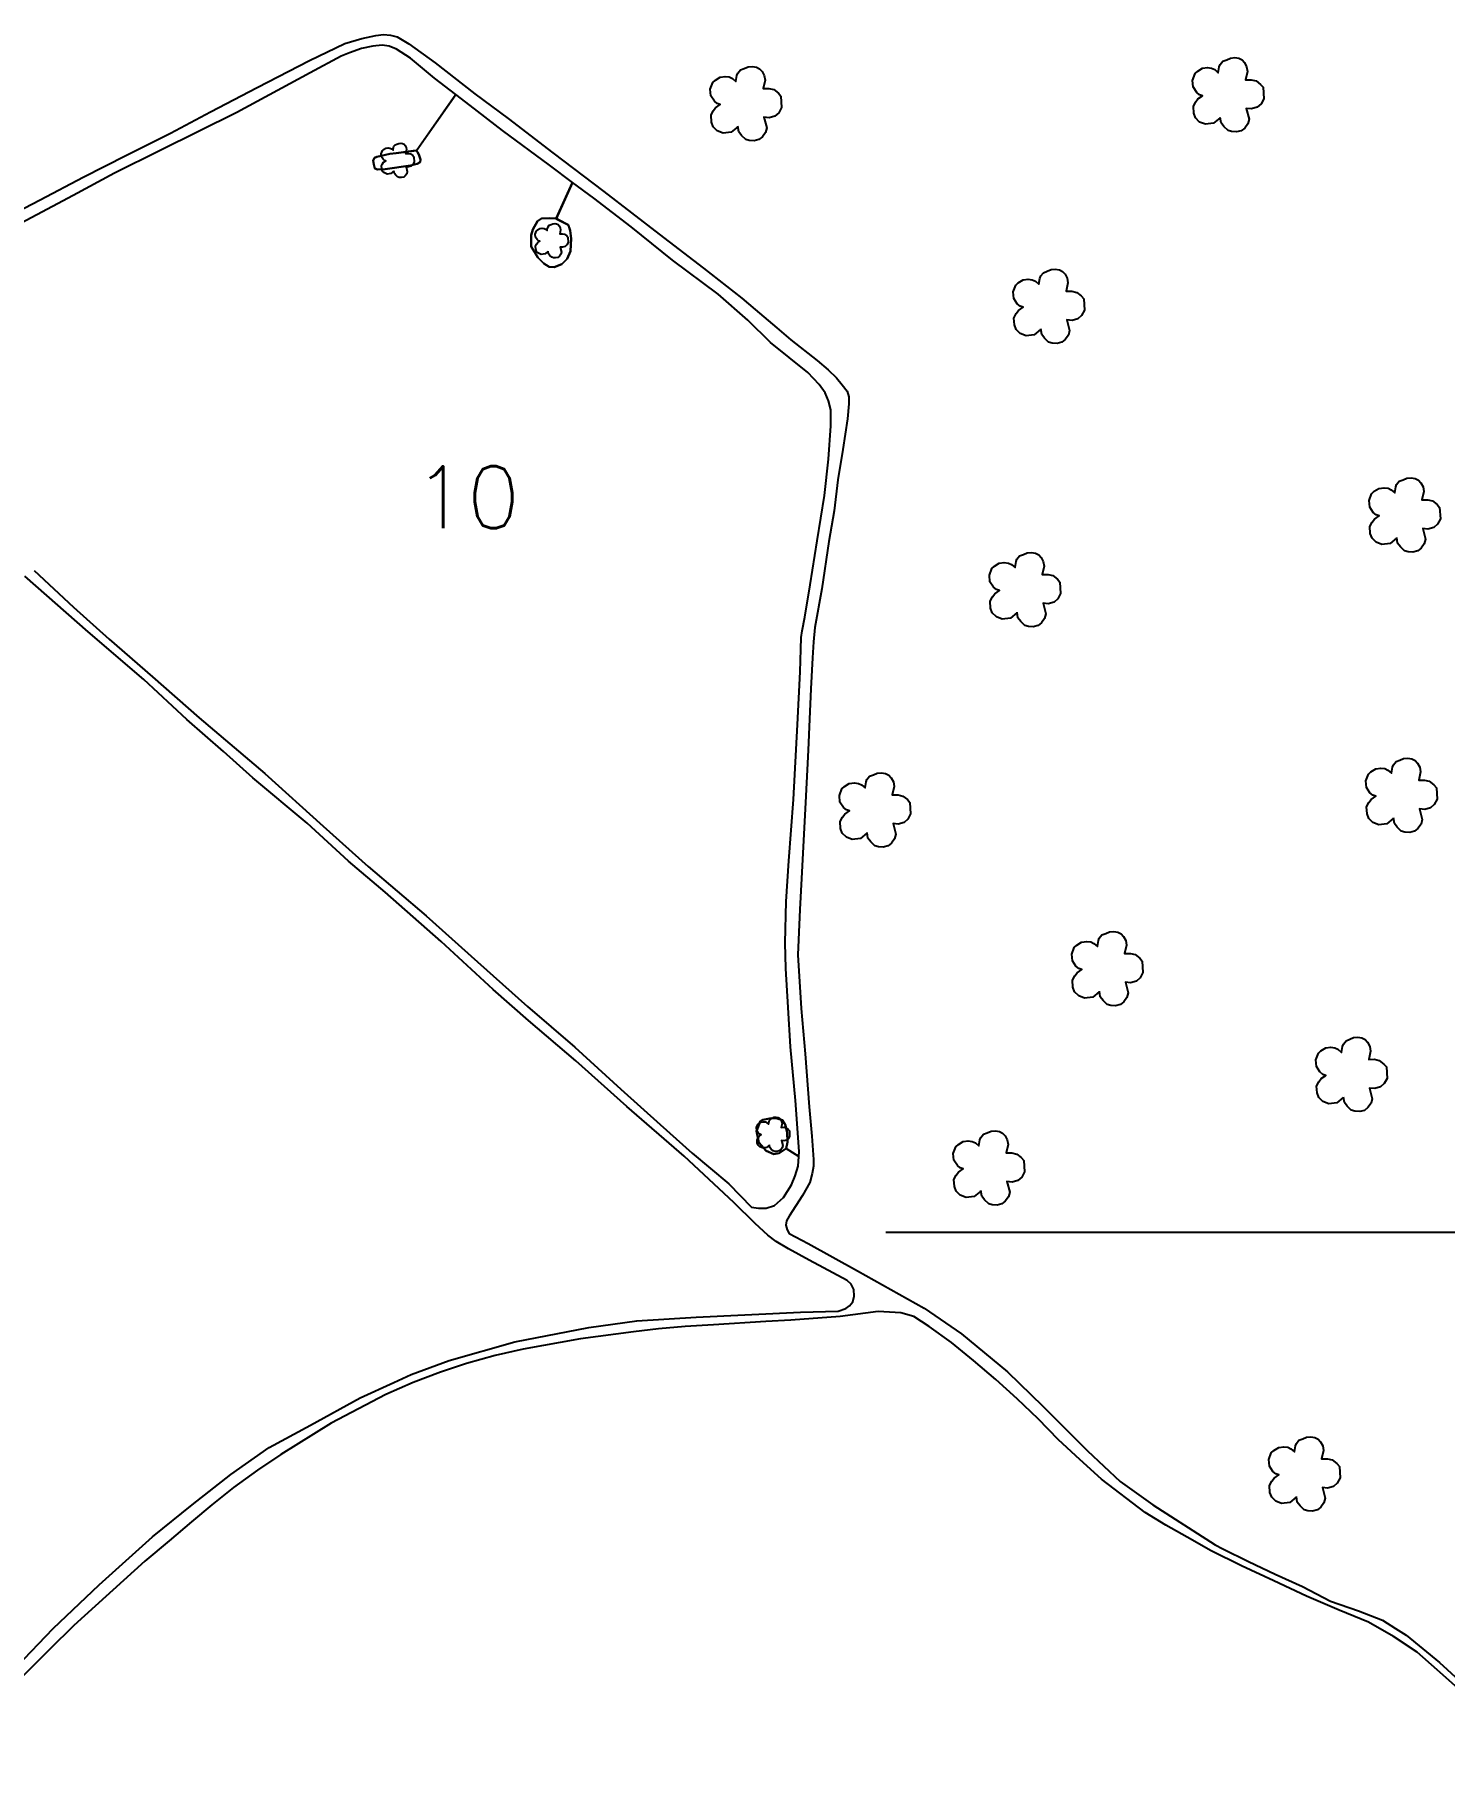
# Model space of a CAD drawing. Extents: x 745861 to 750061, y 7819050 to 7824990.
# Drawn here: x 747845 to 748436, y 7821777 to 7822502 of the extents above; entities that cross this region are included whole.
import ezdxf

# ---------------------------------------------------------------- set-up
doc = ezdxf.new("R2010")
doc.units = 0
doc.header["$MEASUREMENT"] = 0
doc.linetypes.add('CONTINUO', pattern=[0])
doc.layers.add('0114000966', color=1, linetype='Continuous', lineweight=25)
for name, color, linetype in [('0114000966001', 5, 'Continuous'), ('0114000966009', 5, 'Continuous'), ('0114000966010', 5, 'Continuous'), ('_SIMBOLO ARVORE', 118, 'Continuous'), ('ARVORES', 3, 'Continuous'), ('TEXTO_NUN_TAL', 7, 'Continuous')]:
    doc.layers.add(name, color=color, linetype=linetype)
doc.styles.add('Simplex', font='simplex.shx')

msp = doc.modelspace()

# ---------------------------------------------------------------- linework, layer by layer
at = {"color": 8}
msp.add_line((748201.54, 7822000), (749861.24, 7822000), dxfattribs=at)
at = {"layer": '0114000966'}
msp.add_lwpolyline([(747833.62, 7822425.92), (747847.02, 7822432.97), (747865.07, 7822442.41), (747883.29, 7822451.59), (747901.68, 7822460.89), (747918.43, 7822469.81), (747938.04, 7822479.99), (747959.96, 7822491.34), (747974.84, 7822498.48), (747981.88, 7822500.52), (747987.79, 7822501.87), (747991.05, 7822502.21), (747993.88, 7822502), (747996.7, 7822501.26), (748001.65, 7822498.39), (748012.67, 7822490.43), (748029.33, 7822477.39), (748043.19, 7822467.06), (748061.99, 7822452.65), (748083.43, 7822436.34), (748106.61, 7822418.55), (748125.18, 7822404.29), (748141.27, 7822391.63), (748146.83, 7822386.85), (748155.93, 7822379.28), (748161.79, 7822374.19), (748172.84, 7822365.49), (748177.41, 7822361.54), (748180.84, 7822358.23), (748183.23, 7822355.32), (748185.32, 7822352.59), (748186.1, 7822350.33), (748186.06, 7822347.3), (748185.45, 7822341.09), (748183.59, 7822328.24), (748181.41, 7822315.4), (748179.89, 7822302.52), (748177.63, 7822289.56), (748174.72, 7822269.78), (748171.85, 7822253.51), (748171.24, 7822247.5), (748170.89, 7822240.82), (748170.15, 7822227.82), (748169.63, 7822215.03), (748168.98, 7822202.06), (748167.93, 7822180.15), (748166.2, 7822148.23), (748165.59, 7822135.27), (748164.94, 7822122.56), (748164.68, 7822116.21), (748166.11, 7822093.78), (748167.76, 7822074.77), (748169.46, 7822052.51), (748170.55, 7822040.2), (748171.33, 7822030.37), (748171.29, 7822027.67), (748170.68, 7822024.5), (748169.68, 7822020.77), (748166.68, 7822015.28), (748161.11, 7822006.67), (748159.94, 7822004.63), (748159.64, 7822002.8), (748160.24, 7822000.89), (748161.07, 7821999.37), (748169.07, 7821995.18), (748189.67, 7821983.72), (748217.72, 7821968.1), (748233.26, 7821957.3), (748252.53, 7821941.38), (748267.35, 7821927.01), (748286.19, 7821908.19), (748299.82, 7821895.33), (748313.52, 7821885.53), (748339.68, 7821868.76), (748342.83, 7821867.08), (748353.66, 7821861.75), (748364.75, 7821856.55), (748376.33, 7821851.38), (748387.93, 7821845.17), (748399.71, 7821841.08), (748409.79, 7821837.26), (748415.22, 7821833.76), (748419.66, 7821830.95), (748433.68, 7821819.45), (748441.86, 7821812.05)], dxfattribs=at)
at = {"layer": '0114000966001', "linetype": 'CONTINUO', "flags": 128}
msp.add_lwpolyline([(747564.77, 7821475.3), (747572.06, 7821470.54), (747589.55, 7821459.05), (747599.38, 7821452.76), (747608.94, 7821446.31), (747616.48, 7821441.7), (747620.98, 7821439.84), (747629.28, 7821440.94), (747635.18, 7821442.16), (747643.49, 7821443.75), (747653.11, 7821445.93), (747665.2, 7821448.87), (747678.97, 7821452.58), (747692.69, 7821455.28), (747705.87, 7821458.32), (747718.88, 7821461.46), (747732.69, 7821464.89), (747746.88, 7821468.25), (747761.6, 7821471.73), (747775.48, 7821475.28), (747790.07, 7821478.66), (747805.58, 7821482.37), (747838.28, 7821489.93), (747870.93, 7821498.06), (747886.07, 7821501.42), (747901.8, 7821505.13), (747917.68, 7821509.35), (747934.89, 7821513.09), (747952.68, 7821517.16), (747969.99, 7821521.52), (747988.81, 7821525.95), (748007.32, 7821530.36), (748043.03, 7821538.8), (748060.28, 7821542.93), (748077.4, 7821546.92), (748094.49, 7821551.14), (748111.35, 7821554.94), (748128.39, 7821559.38), (748145.84, 7821563.25), (748163.43, 7821567.78), (748181.8, 7821572.01), (748218.74, 7821580.68), (748256.1, 7821589.44), (748314.35, 7821603.13), (748370.07, 7821616.14), (748404.99, 7821624.66), (748422.78, 7821628.92), (748441.24, 7821633.33), (748459.85, 7821637.84), (748478.38, 7821642.18), (748496.44, 7821646.82), (748513.29, 7821650.83), (748529.9, 7821654.45), (748556.15, 7821660.89), (748565.69, 7821663.21), (748577.17, 7821665.74), (748584.02, 7821669.17), (748585.66, 7821672.78), (748585.85, 7821677.83), (748583.68, 7821684.92), (748578.73, 7821691.64), (748571.1, 7821699.29), (748561.73, 7821707.71), (748551.4, 7821716), (748529.64, 7821732.86), (748519.41, 7821740.75), (748509.53, 7821749.27), (748500.12, 7821757.94), (748490.81, 7821766.66), (748481.06, 7821774.68), (748470.69, 7821783.11), (748461.09, 7821791.74), (748451.4, 7821800.25), (748441.54, 7821808.59), (748432.72, 7821816.34), (748424.28, 7821823.75), (748414.46, 7821830.31), (748403.95, 7821836.35), (748391.6, 7821841.35), (748377.9, 7821847.33), (748364.26, 7821853.71), (748350.68, 7821859.97), (748337.98, 7821866.22), (748327.93, 7821872.08), (748318.91, 7821877.05), (748310.26, 7821882.42), (748292.03, 7821896.28), (748282.94, 7821904.53), (748273.98, 7821912.88), (748265.51, 7821921.58), (748256.63, 7821929.96), (748247.66, 7821938.16), (748238.34, 7821946.09), (748229.17, 7821953.62), (748219.77, 7821960.3), (748213.35, 7821964.6), (748207.83, 7821966.07), (748198.31, 7821966.68), (748182.5, 7821964.51), (748161.75, 7821962.97), (748151.26, 7821962.47), (748129.31, 7821961), (748117.44, 7821960.37), (748106.34, 7821959.43), (748095.79, 7821958.16), (748073.55, 7821955.2), (748049.56, 7821950.88), (748037.78, 7821948.15), (748025.85, 7821944.83), (748014.83, 7821941.24), (748003.42, 7821936.91), (747991.95, 7821931.9), (747969.05, 7821919.85), (747947.97, 7821906.68), (747938.24, 7821900.09), (747928.14, 7821892.82), (747918.97, 7821885.62), (747910.47, 7821878.51), (747901.13, 7821870.51), (747890.89, 7821861.88), (747861.2, 7821834.95), (747851.06, 7821825.09), (747840.74, 7821814.67), (747830.63, 7821804.03), (747811.77, 7821782.17), (747802.63, 7821771.53), (747793.45, 7821761.35), (747784.51, 7821751.3), (747767.21, 7821730.51), (747758.07, 7821719.81), (747748.8, 7821709.06), (747739.07, 7821698.18), (747729.62, 7821687.26), (747719.84, 7821676.32), (747710.51, 7821664.67), (747691.69, 7821643.44), (747683.31, 7821633.46), (747674.96, 7821623.62), (747649.7, 7821595.13), (747641.35, 7821586.3), (747633.55, 7821577.55), (747625.66, 7821568.58), (747618.15, 7821560.27), (747610.3, 7821551.2), (747602.65, 7821542.76), (747594.92, 7821534.3), (747587.05, 7821525.13), (747579.25, 7821516.88), (747571.36, 7821508.83), (747558, 7821494.71), (747554.73, 7821489.59), (747553.78, 7821486.52), (747554.66, 7821482.91), (747558.15, 7821479.74)], close=True, dxfattribs=at)
at = {"layer": '0114000966009', "linetype": 'ByBlock'}
msp.add_lwpolyline([(747837.25, 7821817.77), (747852.54, 7821833.69), (747871.82, 7821852.04), (747894.2, 7821872.14), (747910.83, 7821885.55), (747927.01, 7821898.24), (747943.06, 7821909.56), (747960.4, 7821919), (747981.24, 7821930.4), (747995.36, 7821936.92), (748002.63, 7821940.3), (748018.58, 7821946.17), (748046.01, 7821953.98), (748077.05, 7821959.98), (748097.19, 7821962.77), (748122.07, 7821964.29), (748165.76, 7821966.34), (748181.59, 7821966.86), (748184.79, 7821967.85), (748186.42, 7821969.01), (748187.81, 7821970.76), (748188.28, 7821973.03), (748188.11, 7821975.93), (748187.12, 7821978.14), (748185.34, 7821979.63), (748169.39, 7821988.12), (748160.78, 7821992.89), (748155.66, 7821995.97), (748152.11, 7821998.71), (748146.87, 7822003.59), (748137.89, 7822012.41), (748117.04, 7822031.79), (748092.94, 7822052.64), (748071.62, 7822071.76), (748051.75, 7822088.71), (748036.91, 7822101.68), (748015.12, 7822121.89), (747991.64, 7822142.52), (747976.39, 7822155.55), (747959.03, 7822171.46), (747936.25, 7822190.51), (747923.92, 7822201.5), (747908.59, 7822214.91), (747890.55, 7822231.66), (747867.14, 7822251.76), (747840.59, 7822275.11)], dxfattribs=at)
at = {"layer": '0114000966010', "linetype": 'ByBlock'}
msp.add_lwpolyline([(747844.5, 7822277.45), (747861.09, 7822262.1), (747876, 7822248.68), (747894.2, 7822232.85), (747913.73, 7822215.69), (747941.18, 7822192.24), (747965.69, 7822170.22), (747984.59, 7822153.25), (748008.92, 7822132.61), (748030.44, 7822113.33), (748051.4, 7822094.55), (748071.24, 7822077.46), (748090.45, 7822059.93), (748107.04, 7822045.15), (748120.34, 7822033.04), (748135.73, 7822020.21), (748145.33, 7822010.43), (748148.2, 7822010.05), (748151.44, 7822010.05), (748154.87, 7822011.17), (748158.67, 7822014.48), (748161.98, 7822019.8), (748163.54, 7822023.54), (748164.85, 7822027.59), (748165.09, 7822031.66), (748159.8, 7822034.96), (748156.9, 7822033.06), (748154.68, 7822032.66), (748151.46, 7822034.07), (748148.33, 7822037.5), (748147.32, 7822042.23), (748148.94, 7822046.36), (748150.05, 7822047.07), (748153.47, 7822047.77), (748155.99, 7822047.57), (748158.21, 7822046.97), (748159.42, 7822045.15), (748160.23, 7822041.93), (748160.43, 7822037.7), (748159.83, 7822034.98), (748165.09, 7822031.7), (748165.22, 7822033.82), (748163.66, 7822055.22), (748161.6, 7822077.69), (748160.61, 7822094.14), (748159.73, 7822110.56), (748159.42, 7822121.33), (748159.74, 7822138.63), (748160.98, 7822155.7), (748162.86, 7822181.41), (748164.54, 7822212.85), (748165.71, 7822235.01), (748165.91, 7822244.45), (748166.15, 7822249.35), (748166.57, 7822252.14), (748167.62, 7822257.82), (748169.86, 7822271.36), (748172.84, 7822289.86), (748175.91, 7822308.85), (748177.54, 7822324.2), (748178.47, 7822338.09), (748178.55, 7822344.82), (748177.58, 7822348.55), (748176.14, 7822352), (748173.66, 7822355.41), (748168.91, 7822360.55), (748153.22, 7822373.03), (748143.71, 7822382.41), (748131.35, 7822393.38), (748112.2, 7822407.56), (748094.88, 7822421.53), (748079.13, 7822433.65), (748070.28, 7822440.22), (748063.43, 7822425), (748068.47, 7822422.44), (748069.32, 7822420.05), (748069.64, 7822416.75), (748069.45, 7822411.41), (748067.99, 7822408.1), (748065.7, 7822405.94), (748062.52, 7822404.67), (748060.42, 7822404.74), (748058.26, 7822406.13), (748055.71, 7822408.68), (748052.84, 7822413.26), (748052.91, 7822418.02), (748053.61, 7822420.5), (748055.52, 7822423.99), (748057.17, 7822425.01), (748060.67, 7822425.26), (748063.41, 7822425.01), (748070.26, 7822440.24), (748060.63, 7822447.38), (748040.92, 7822462.01), (748027.37, 7822472.41), (748021.3, 7822477.1), (748004.78, 7822453.44), (748005.42, 7822452.72), (748005.98, 7822451.48), (748006.5, 7822449.84), (748006.42, 7822448.73), (748005.1, 7822447.97), (748002.27, 7822447.25), (747991.72, 7822445.77), (747988.45, 7822445.61), (747987.37, 7822446.09), (747986.89, 7822447.77), (747986.69, 7822449.4), (747987.21, 7822450.52), (747988.21, 7822451), (747993.68, 7822452.16), (747996.28, 7822452.52), (748004.87, 7822453.62), (748021.28, 7822477.11), (748012.37, 7822483.99), (748002.32, 7822492.25), (747996.39, 7822496.13), (747993.4, 7822497.37), (747990.45, 7822497.79), (747986.46, 7822497.33), (747981.81, 7822496.32), (747976.69, 7822494.54), (747973.19, 7822493.09), (747960.24, 7822486.18), (747929.48, 7822469.56), (747897.36, 7822453.56), (747878.25, 7822444.12), (747860.96, 7822434.74), (747836.94, 7822422)], dxfattribs=at)
at = {"layer": '_SIMBOLO ARVORE', "linetype": 'CONTINUO'}
for points in [[(748139.49, 7822463.55, 0), (748136.8, 7822461.29, 0), (748133.38, 7822460.9, 0), (748130.94, 7822461.84, 0), (748129.21, 7822463.54, 0), (748128.5, 7822465.49, 0), (748128.3, 7822468.37, 0), (748129.24, 7822470.18, 0), (748130.22, 7822471.52, 0), (748132.19, 7822472.86, 0), (748130.93, 7822473.26, 0), (748129.7, 7822474.28, 0), (748128.25, 7822476.57, 0), (748127.98, 7822479.3, 0), (748129.03, 7822482.14, 0), (748130.13, 7822483.16, 0), (748132.14, 7822484.38, 0), (748134.25, 7822484.67, 0), (748135.94, 7822484.43, 0), (748137.27, 7822483.81, 0), (748138.74, 7822482.5, 0), (748139.17, 7822485, 0), (748139.55, 7822485.99, 0), (748140.64, 7822487.38, 0), (748142.26, 7822487.97, 0), (748143.85, 7822488.68, 0), (748145.63, 7822488.84, 0), (748147.32, 7822488.6, 0), (748148.69, 7822487.87, 0), (748149.71, 7822486.77, 0), (748150.6, 7822485.01, 0), (748150.95, 7822483.05, 0), (748150.14, 7822479.57, 0), (748152.59, 7822479.6, 0), (748154.61, 7822479.12, 0), (748156.52, 7822477.61, 0), (748157.57, 7822476.4, 0), (748157.86, 7822471.59, 0), (748156.68, 7822469.44, 0), (748155.12, 7822468.01, 0), (748152.65, 7822467.35, 0), (748150.49, 7822467.54, 0), (748151.65, 7822463.05, 0), (748151.12, 7822461.14, 0), (748149.82, 7822459.31, 0), (748148.39, 7822458.18, 0), (748146.36, 7822457.68, 0), (748144.35, 7822457.8, 0), (748142.84, 7822458.23, 0), (748141.11, 7822459.93, 0), (748139.93, 7822461.46, 0), (748139.57, 7822463.78, 0)], [(748341.7, 7822467.25, 0), (748339.01, 7822464.99, 0), (748335.58, 7822464.59, 0), (748333.15, 7822465.54, 0), (748331.42, 7822467.24, 0), (748330.7, 7822469.19, 0), (748330.51, 7822472.06, 0), (748331.44, 7822473.88, 0), (748332.43, 7822475.22, 0), (748334.4, 7822476.56, 0), (748333.14, 7822476.96, 0), (748331.91, 7822477.98, 0), (748330.45, 7822480.27, 0), (748330.19, 7822482.99, 0), (748331.24, 7822485.83, 0), (748332.34, 7822486.85, 0), (748334.35, 7822488.08, 0), (748336.46, 7822488.36, 0), (748338.15, 7822488.12, 0), (748339.48, 7822487.51, 0), (748340.94, 7822486.2, 0), (748341.38, 7822488.69, 0), (748341.75, 7822489.69, 0), (748342.84, 7822491.07, 0), (748344.47, 7822491.67, 0), (748346.06, 7822492.37, 0), (748347.84, 7822492.54, 0), (748349.53, 7822492.3, 0), (748350.9, 7822491.57, 0), (748351.92, 7822490.47, 0), (748352.81, 7822488.71, 0), (748353.16, 7822486.75, 0), (748352.35, 7822483.26, 0), (748354.79, 7822483.3, 0), (748356.82, 7822482.81, 0), (748358.72, 7822481.3, 0), (748359.78, 7822480.09, 0), (748360.07, 7822475.29, 0), (748358.89, 7822473.14, 0), (748357.32, 7822471.7, 0), (748354.86, 7822471.05, 0), (748352.7, 7822471.24, 0), (748353.85, 7822466.75, 0), (748353.32, 7822464.84, 0), (748352.03, 7822463.01, 0), (748350.6, 7822461.87, 0), (748348.57, 7822461.37, 0), (748346.56, 7822461.5, 0), (748345.05, 7822461.92, 0), (748343.32, 7822463.62, 0), (748342.14, 7822465.16, 0), (748341.78, 7822467.48, 0)], [(747995.36, 7822444.96, 0), (747994.11, 7822443.92, 0), (747992.53, 7822443.73, 0), (747991.4, 7822444.17, 0), (747990.6, 7822444.96, 0), (747990.27, 7822445.86, 0), (747990.18, 7822447.19, 0), (747990.61, 7822448.03, 0), (747991.06, 7822448.65, 0), (747991.98, 7822449.27, 0), (747991.4, 7822449.46, 0), (747990.82, 7822449.93, 0), (747990.15, 7822450.99, 0), (747990.03, 7822452.25, 0), (747990.51, 7822453.56, 0), (747991.03, 7822454.04, 0), (747991.95, 7822454.6, 0), (747992.93, 7822454.73, 0), (747993.71, 7822454.62, 0), (747994.33, 7822454.34, 0), (747995.01, 7822453.73, 0), (747995.21, 7822454.89, 0), (747995.38, 7822455.35, 0), (747995.89, 7822455.99, 0), (747996.64, 7822456.26, 0), (747997.37, 7822456.59, 0), (747998.2, 7822456.67, 0), (747998.98, 7822456.55, 0), (747999.61, 7822456.22, 0), (748000.09, 7822455.71, 0), (748000.5, 7822454.9, 0), (748000.66, 7822453.99, 0), (748000.28, 7822452.37, 0), (748001.42, 7822452.39, 0), (748002.35, 7822452.17, 0), (748003.23, 7822451.47, 0), (748003.72, 7822450.91, 0), (748003.86, 7822448.68, 0), (748003.31, 7822447.69, 0), (748002.59, 7822447.02, 0), (748001.45, 7822446.72, 0), (748000.45, 7822446.81, 0), (748000.98, 7822444.73, 0), (748000.74, 7822443.85, 0), (748000.14, 7822443, 0), (747999.48, 7822442.47, 0), (747998.54, 7822442.24, 0), (747997.6, 7822442.3, 0), (747996.91, 7822442.5, 0), (747996.11, 7822443.28, 0), (747995.56, 7822443.99, 0), (747995.39, 7822445.07, 0)], [(748059.95, 7822411.26, 0), (748058.7, 7822410.21, 0), (748057.12, 7822410.03, 0), (748055.99, 7822410.47, 0), (748055.19, 7822411.25, 0), (748054.86, 7822412.15, 0), (748054.77, 7822413.48, 0), (748055.2, 7822414.32, 0), (748055.66, 7822414.95, 0), (748056.57, 7822415.56, 0), (748055.99, 7822415.75, 0), (748055.42, 7822416.22, 0), (748054.74, 7822417.28, 0), (748054.62, 7822418.54, 0), (748055.11, 7822419.86, 0), (748055.62, 7822420.33, 0), (748056.55, 7822420.9, 0), (748057.52, 7822421.03, 0), (748058.3, 7822420.92, 0), (748058.92, 7822420.63, 0), (748059.6, 7822420.03, 0), (748059.8, 7822421.18, 0), (748059.97, 7822421.64, 0), (748060.48, 7822422.28, 0), (748061.23, 7822422.56, 0), (748061.96, 7822422.88, 0), (748062.79, 7822422.96, 0), (748063.57, 7822422.85, 0), (748064.21, 7822422.51, 0), (748064.68, 7822422, 0), (748065.09, 7822421.19, 0), (748065.25, 7822420.28, 0), (748064.88, 7822418.67, 0), (748066.01, 7822418.68, 0), (748066.94, 7822418.46, 0), (748067.83, 7822417.76, 0), (748068.32, 7822417.2, 0), (748068.45, 7822414.98, 0), (748067.9, 7822413.98, 0), (748067.18, 7822413.32, 0), (748066.04, 7822413.01, 0), (748065.04, 7822413.1, 0), (748065.57, 7822411.02, 0), (748065.33, 7822410.14, 0), (748064.73, 7822409.29, 0), (748064.07, 7822408.77, 0), (748063.13, 7822408.54, 0), (748062.2, 7822408.59, 0), (748061.5, 7822408.79, 0), (748060.7, 7822409.58, 0), (748060.15, 7822410.29, 0), (748059.99, 7822411.36, 0)], [(748266.49, 7822378.53, 0), (748263.79, 7822376.27, 0), (748260.37, 7822375.87, 0), (748257.94, 7822376.82, 0), (748256.21, 7822378.52, 0), (748255.49, 7822380.47, 0), (748255.3, 7822383.34, 0), (748256.23, 7822385.16, 0), (748257.21, 7822386.5, 0), (748259.18, 7822387.84, 0), (748257.93, 7822388.24, 0), (748256.7, 7822389.26, 0), (748255.24, 7822391.55, 0), (748254.98, 7822394.27, 0), (748256.03, 7822397.11, 0), (748257.13, 7822398.13, 0), (748259.14, 7822399.36, 0), (748261.25, 7822399.64, 0), (748262.94, 7822399.4, 0), (748264.27, 7822398.79, 0), (748265.73, 7822397.48, 0), (748266.17, 7822399.97, 0), (748266.54, 7822400.97, 0), (748267.63, 7822402.35, 0), (748269.26, 7822402.95, 0), (748270.85, 7822403.65, 0), (748272.63, 7822403.82, 0), (748274.32, 7822403.58, 0), (748275.69, 7822402.85, 0), (748276.71, 7822401.75, 0), (748277.6, 7822399.99, 0), (748277.95, 7822398.03, 0), (748277.14, 7822394.54, 0), (748279.58, 7822394.58, 0), (748281.61, 7822394.09, 0), (748283.51, 7822392.58, 0), (748284.57, 7822391.37, 0), (748284.86, 7822386.57, 0), (748283.68, 7822384.42, 0), (748282.11, 7822382.98, 0), (748279.65, 7822382.33, 0), (748277.49, 7822382.52, 0), (748278.64, 7822378.03, 0), (748278.11, 7822376.12, 0), (748276.82, 7822374.29, 0), (748275.39, 7822373.15, 0), (748273.36, 7822372.65, 0), (748271.35, 7822372.78, 0), (748269.84, 7822373.2, 0), (748268.11, 7822374.9, 0), (748266.93, 7822376.44, 0), (748266.57, 7822378.76, 0)], [(748415.68, 7822291.04, 0), (748412.98, 7822288.78, 0), (748409.56, 7822288.39, 0), (748407.12, 7822289.33, 0), (748405.4, 7822291.03, 0), (748404.68, 7822292.98, 0), (748404.49, 7822295.85, 0), (748405.42, 7822297.67, 0), (748406.4, 7822299.01, 0), (748408.37, 7822300.35, 0), (748407.12, 7822300.75, 0), (748405.88, 7822301.77, 0), (748404.43, 7822304.06, 0), (748404.17, 7822306.79, 0), (748405.22, 7822309.63, 0), (748406.32, 7822310.65, 0), (748408.33, 7822311.87, 0), (748410.44, 7822312.16, 0), (748412.13, 7822311.91, 0), (748413.46, 7822311.3, 0), (748414.92, 7822309.99, 0), (748415.36, 7822312.49, 0), (748415.73, 7822313.48, 0), (748416.82, 7822314.86, 0), (748418.45, 7822315.46, 0), (748420.03, 7822316.17, 0), (748421.82, 7822316.33, 0), (748423.51, 7822316.09, 0), (748424.88, 7822315.36, 0), (748425.9, 7822314.26, 0), (748426.79, 7822312.5, 0), (748427.14, 7822310.54, 0), (748426.33, 7822307.05, 0), (748428.77, 7822307.09, 0), (748430.79, 7822306.61, 0), (748432.7, 7822305.09, 0), (748433.76, 7822303.89, 0), (748434.05, 7822299.08, 0), (748432.87, 7822296.93, 0), (748431.3, 7822295.5, 0), (748428.84, 7822294.84, 0), (748426.68, 7822295.03, 0), (748427.83, 7822290.54, 0), (748427.3, 7822288.63, 0), (748426.01, 7822286.8, 0), (748424.58, 7822285.67, 0), (748422.55, 7822285.17, 0), (748420.54, 7822285.29, 0), (748419.03, 7822285.72, 0), (748417.3, 7822287.42, 0), (748416.12, 7822288.95, 0), (748415.76, 7822291.27, 0)], [(748256.5, 7822259.71, 0), (748253.8, 7822257.45, 0), (748250.38, 7822257.06, 0), (748247.94, 7822258, 0), (748246.21, 7822259.7, 0), (748245.5, 7822261.65, 0), (748245.31, 7822264.52, 0), (748246.24, 7822266.34, 0), (748247.22, 7822267.68, 0), (748249.19, 7822269.02, 0), (748247.94, 7822269.42, 0), (748246.7, 7822270.44, 0), (748245.25, 7822272.73, 0), (748244.99, 7822275.46, 0), (748246.04, 7822278.3, 0), (748247.14, 7822279.31, 0), (748249.15, 7822280.54, 0), (748251.26, 7822280.82, 0), (748252.94, 7822280.58, 0), (748254.28, 7822279.97, 0), (748255.74, 7822278.66, 0), (748256.18, 7822281.16, 0), (748256.55, 7822282.15, 0), (748257.64, 7822283.53, 0), (748259.27, 7822284.13, 0), (748260.85, 7822284.83, 0), (748262.64, 7822285, 0), (748264.33, 7822284.76, 0), (748265.7, 7822284.03, 0), (748266.72, 7822282.93, 0), (748267.61, 7822281.17, 0), (748267.96, 7822279.21, 0), (748267.15, 7822275.72, 0), (748269.59, 7822275.76, 0), (748271.61, 7822275.28, 0), (748273.52, 7822273.76, 0), (748274.58, 7822272.56, 0), (748274.86, 7822267.75, 0), (748273.69, 7822265.6, 0), (748272.12, 7822264.17, 0), (748269.66, 7822263.51, 0), (748267.5, 7822263.7, 0), (748268.65, 7822259.21, 0), (748268.12, 7822257.3, 0), (748266.82, 7822255.47, 0), (748265.4, 7822254.33, 0), (748263.37, 7822253.84, 0), (748261.35, 7822253.96, 0), (748259.85, 7822254.39, 0), (748258.12, 7822256.08, 0), (748256.94, 7822257.62, 0), (748256.58, 7822259.94, 0)], [(748414.32, 7822173.45, 0), (748411.62, 7822171.19, 0), (748408.2, 7822170.8, 0), (748405.76, 7822171.75, 0), (748404.03, 7822173.45, 0), (748403.32, 7822175.39, 0), (748403.13, 7822178.27, 0), (748404.06, 7822180.08, 0), (748405.04, 7822181.43, 0), (748407.01, 7822182.76, 0), (748405.76, 7822183.16, 0), (748404.52, 7822184.18, 0), (748403.07, 7822186.47, 0), (748402.81, 7822189.2, 0), (748403.86, 7822192.04, 0), (748404.96, 7822193.06, 0), (748406.97, 7822194.29, 0), (748409.08, 7822194.57, 0), (748410.76, 7822194.33, 0), (748412.1, 7822193.71, 0), (748413.56, 7822192.41, 0), (748414, 7822194.9, 0), (748414.37, 7822195.9, 0), (748415.46, 7822197.28, 0), (748417.09, 7822197.87, 0), (748418.67, 7822198.58, 0), (748420.46, 7822198.74, 0), (748422.15, 7822198.5, 0), (748423.52, 7822197.78, 0), (748424.54, 7822196.68, 0), (748425.43, 7822194.92, 0), (748425.78, 7822192.96, 0), (748424.97, 7822189.47, 0), (748427.41, 7822189.51, 0), (748429.43, 7822189.02, 0), (748431.34, 7822187.51, 0), (748432.4, 7822186.3, 0), (748432.68, 7822181.49, 0), (748431.51, 7822179.34, 0), (748429.94, 7822177.91, 0), (748427.48, 7822177.25, 0), (748425.32, 7822177.44, 0), (748426.47, 7822172.96, 0), (748425.94, 7822171.04, 0), (748424.64, 7822169.22, 0), (748423.22, 7822168.08, 0), (748421.19, 7822167.58, 0), (748419.17, 7822167.7, 0), (748417.67, 7822168.13, 0), (748415.94, 7822169.83, 0), (748414.76, 7822171.36, 0), (748414.4, 7822173.69, 0)], [(748193.61, 7822167.29, 0), (748190.92, 7822165.03, 0), (748187.5, 7822164.64, 0), (748185.06, 7822165.59, 0), (748183.33, 7822167.28, 0), (748182.62, 7822169.23, 0), (748182.43, 7822172.11, 0), (748183.36, 7822173.92, 0), (748184.34, 7822175.27, 0), (748186.31, 7822176.6, 0), (748185.06, 7822177, 0), (748183.82, 7822178.02, 0), (748182.37, 7822180.31, 0), (748182.11, 7822183.04, 0), (748183.16, 7822185.88, 0), (748184.26, 7822186.9, 0), (748186.27, 7822188.13, 0), (748188.38, 7822188.41, 0), (748190.06, 7822188.17, 0), (748191.4, 7822187.55, 0), (748192.86, 7822186.25, 0), (748193.3, 7822188.74, 0), (748193.67, 7822189.73, 0), (748194.76, 7822191.12, 0), (748196.39, 7822191.71, 0), (748197.97, 7822192.42, 0), (748199.76, 7822192.58, 0), (748201.44, 7822192.34, 0), (748202.82, 7822191.62, 0), (748203.83, 7822190.52, 0), (748204.73, 7822188.76, 0), (748205.08, 7822186.8, 0), (748204.26, 7822183.31, 0), (748206.71, 7822183.34, 0), (748208.73, 7822182.86, 0), (748210.64, 7822181.35, 0), (748211.7, 7822180.14, 0), (748211.98, 7822175.33, 0), (748210.8, 7822173.18, 0), (748209.24, 7822171.75, 0), (748206.78, 7822171.09, 0), (748204.62, 7822171.28, 0), (748205.77, 7822166.79, 0), (748205.24, 7822164.88, 0), (748203.94, 7822163.06, 0), (748202.52, 7822161.92, 0), (748200.49, 7822161.42, 0), (748198.47, 7822161.54, 0), (748196.96, 7822161.97, 0), (748195.23, 7822163.67, 0), (748194.06, 7822165.2, 0), (748193.7, 7822167.52, 0)], [(748291.02, 7822100.75, 0), (748288.33, 7822098.49, 0), (748284.91, 7822098.1, 0), (748282.47, 7822099.05, 0), (748280.74, 7822100.74, 0), (748280.02, 7822102.69, 0), (748279.83, 7822105.57, 0), (748280.76, 7822107.38, 0), (748281.75, 7822108.73, 0), (748283.72, 7822110.06, 0), (748282.46, 7822110.46, 0), (748281.23, 7822111.48, 0), (748279.77, 7822113.77, 0), (748279.51, 7822116.5, 0), (748280.56, 7822119.34, 0), (748281.66, 7822120.36, 0), (748283.67, 7822121.59, 0), (748285.78, 7822121.87, 0), (748287.47, 7822121.63, 0), (748288.8, 7822121.01, 0), (748290.26, 7822119.71, 0), (748290.7, 7822122.2, 0), (748291.07, 7822123.19, 0), (748292.17, 7822124.58, 0), (748293.79, 7822125.17, 0), (748295.38, 7822125.88, 0), (748297.16, 7822126.04, 0), (748298.85, 7822125.8, 0), (748300.22, 7822125.08, 0), (748301.24, 7822123.98, 0), (748302.13, 7822122.22, 0), (748302.48, 7822120.26, 0), (748301.67, 7822116.77, 0), (748304.11, 7822116.8, 0), (748306.14, 7822116.32, 0), (748308.04, 7822114.81, 0), (748309.1, 7822113.6, 0), (748309.39, 7822108.79, 0), (748308.21, 7822106.64, 0), (748306.64, 7822105.21, 0), (748304.18, 7822104.55, 0), (748302.02, 7822104.74, 0), (748303.17, 7822100.25, 0), (748302.65, 7822098.34, 0), (748301.35, 7822096.52, 0), (748299.92, 7822095.38, 0), (748297.89, 7822094.88, 0), (748295.88, 7822095, 0), (748294.37, 7822095.43, 0), (748292.64, 7822097.13, 0), (748291.46, 7822098.66, 0), (748291.1, 7822100.98, 0)], [(748393.35, 7822056.39, 0), (748390.66, 7822054.13, 0), (748387.24, 7822053.74, 0), (748384.8, 7822054.69, 0), (748383.07, 7822056.38, 0), (748382.36, 7822058.33, 0), (748382.17, 7822061.21, 0), (748383.1, 7822063.02, 0), (748384.08, 7822064.37, 0), (748386.05, 7822065.7, 0), (748384.8, 7822066.1, 0), (748383.56, 7822067.12, 0), (748382.11, 7822069.41, 0), (748381.85, 7822072.14, 0), (748382.9, 7822074.98, 0), (748384, 7822076, 0), (748386.01, 7822077.23, 0), (748388.12, 7822077.51, 0), (748389.8, 7822077.27, 0), (748391.14, 7822076.65, 0), (748392.6, 7822075.35, 0), (748393.04, 7822077.84, 0), (748393.41, 7822078.83, 0), (748394.5, 7822080.22, 0), (748396.13, 7822080.81, 0), (748397.71, 7822081.52, 0), (748399.5, 7822081.68, 0), (748401.18, 7822081.44, 0), (748402.56, 7822080.72, 0), (748403.58, 7822079.62, 0), (748404.47, 7822077.86, 0), (748404.82, 7822075.9, 0), (748404.01, 7822072.41, 0), (748406.45, 7822072.44, 0), (748408.47, 7822071.96, 0), (748410.38, 7822070.45, 0), (748411.44, 7822069.24, 0), (748411.72, 7822064.43, 0), (748410.55, 7822062.28, 0), (748408.98, 7822060.85, 0), (748406.52, 7822060.19, 0), (748404.36, 7822060.38, 0), (748405.51, 7822055.89, 0), (748404.98, 7822053.98, 0), (748403.68, 7822052.16, 0), (748402.26, 7822051.02, 0), (748400.23, 7822050.52, 0), (748398.21, 7822050.64, 0), (748396.7, 7822051.07, 0), (748394.98, 7822052.77, 0), (748393.8, 7822054.3, 0), (748393.44, 7822056.62, 0)], [(748152.76, 7822036.48, 0), (748151.51, 7822035.43, 0), (748149.93, 7822035.25, 0), (748148.8, 7822035.69, 0), (748148, 7822036.47, 0), (748147.67, 7822037.37, 0), (748147.58, 7822038.7, 0), (748148.01, 7822039.54, 0), (748148.47, 7822040.17, 0), (748149.38, 7822040.78, 0), (748148.8, 7822040.97, 0), (748148.23, 7822041.44, 0), (748147.56, 7822042.5, 0), (748147.43, 7822043.76, 0), (748147.92, 7822045.08, 0), (748148.43, 7822045.55, 0), (748149.36, 7822046.12, 0), (748150.34, 7822046.25, 0), (748151.12, 7822046.14, 0), (748151.73, 7822045.85, 0), (748152.41, 7822045.25, 0), (748152.61, 7822046.4, 0), (748152.79, 7822046.86, 0), (748153.29, 7822047.5, 0), (748154.04, 7822047.78, 0), (748154.78, 7822048.1, 0), (748155.6, 7822048.18, 0), (748156.38, 7822048.07, 0), (748157.02, 7822047.73, 0), (748157.49, 7822047.22, 0), (748157.9, 7822046.41, 0), (748158.06, 7822045.5, 0), (748157.69, 7822043.89, 0), (748158.82, 7822043.9, 0), (748159.76, 7822043.68, 0), (748160.64, 7822042.98, 0), (748161.13, 7822042.42, 0), (748161.26, 7822040.2, 0), (748160.72, 7822039.2, 0), (748159.99, 7822038.54, 0), (748158.85, 7822038.23, 0), (748157.85, 7822038.32, 0), (748158.39, 7822036.24, 0), (748158.14, 7822035.36, 0), (748157.54, 7822034.51, 0), (748156.88, 7822033.99, 0), (748155.94, 7822033.76, 0), (748155.01, 7822033.81, 0), (748154.31, 7822034.01, 0), (748153.51, 7822034.8, 0), (748152.97, 7822035.51, 0), (748152.8, 7822036.58, 0)], [(748241.35, 7822017.15, 0), (748238.66, 7822014.89, 0), (748235.24, 7822014.49, 0), (748232.8, 7822015.44, 0), (748231.07, 7822017.14, 0), (748230.35, 7822019.09, 0), (748230.16, 7822021.96, 0), (748231.09, 7822023.78, 0), (748232.08, 7822025.12, 0), (748234.05, 7822026.46, 0), (748232.79, 7822026.86, 0), (748231.56, 7822027.88, 0), (748230.1, 7822030.17, 0), (748229.84, 7822032.89, 0), (748230.89, 7822035.73, 0), (748231.99, 7822036.75, 0), (748234, 7822037.98, 0), (748236.11, 7822038.26, 0), (748237.8, 7822038.02, 0), (748239.13, 7822037.4, 0), (748240.59, 7822036.1, 0), (748241.03, 7822038.59, 0), (748241.4, 7822039.59, 0), (748242.49, 7822040.97, 0), (748244.12, 7822041.57, 0), (748245.71, 7822042.27, 0), (748247.49, 7822042.43, 0), (748249.18, 7822042.19, 0), (748250.55, 7822041.47, 0), (748251.57, 7822040.37, 0), (748252.46, 7822038.61, 0), (748252.81, 7822036.65, 0), (748252, 7822033.16, 0), (748254.44, 7822033.2, 0), (748256.47, 7822032.71, 0), (748258.37, 7822031.2, 0), (748259.43, 7822029.99, 0), (748259.72, 7822025.19, 0), (748258.54, 7822023.04, 0), (748256.97, 7822021.6, 0), (748254.51, 7822020.95, 0), (748252.35, 7822021.14, 0), (748253.5, 7822016.65, 0), (748252.98, 7822014.74, 0), (748251.68, 7822012.91, 0), (748250.25, 7822011.77, 0), (748248.22, 7822011.27, 0), (748246.21, 7822011.39, 0), (748244.7, 7822011.82, 0), (748242.97, 7822013.52, 0), (748241.79, 7822015.05, 0), (748241.43, 7822017.38, 0)], [(748373.63, 7821888.81, 0), (748370.94, 7821886.55, 0), (748367.51, 7821886.16, 0), (748365.08, 7821887.1, 0), (748363.35, 7821888.8, 0), (748362.63, 7821890.75, 0), (748362.44, 7821893.63, 0), (748363.37, 7821895.44, 0), (748364.36, 7821896.78, 0), (748366.32, 7821898.12, 0), (748365.07, 7821898.52, 0), (748363.84, 7821899.54, 0), (748362.38, 7821901.83, 0), (748362.12, 7821904.56, 0), (748363.17, 7821907.4, 0), (748364.27, 7821908.42, 0), (748366.28, 7821909.64, 0), (748368.39, 7821909.93, 0), (748370.08, 7821909.69, 0), (748371.41, 7821909.07, 0), (748372.87, 7821907.76, 0), (748373.31, 7821910.26, 0), (748373.68, 7821911.25, 0), (748374.77, 7821912.64, 0), (748376.4, 7821913.23, 0), (748377.99, 7821913.94, 0), (748379.77, 7821914.1, 0), (748381.46, 7821913.86, 0), (748382.83, 7821913.13, 0), (748383.85, 7821912.03, 0), (748384.74, 7821910.27, 0), (748385.09, 7821908.31, 0), (748384.28, 7821904.82, 0), (748386.72, 7821904.86, 0), (748388.75, 7821904.38, 0), (748390.65, 7821902.87, 0), (748391.71, 7821901.66, 0), (748392, 7821896.85, 0), (748390.82, 7821894.7, 0), (748389.25, 7821893.27, 0), (748386.79, 7821892.61, 0), (748384.63, 7821892.8, 0), (748385.78, 7821888.31, 0), (748385.25, 7821886.4, 0), (748383.96, 7821884.57, 0), (748382.53, 7821883.44, 0), (748380.5, 7821882.94, 0), (748378.49, 7821883.06, 0), (748376.98, 7821883.49, 0), (748375.25, 7821885.19, 0), (748374.07, 7821886.72, 0), (748373.71, 7821889.04, 0)]]:
    msp.add_polyline3d(points, dxfattribs=at)
at = {"layer": 'ARVORES', "linetype": 'ByBlock'}
for points in [[(747993.68, 7822452.16), (747988.21, 7822451), (747987.21, 7822450.52), (747986.69, 7822449.4), (747986.89, 7822447.77), (747987.37, 7822446.09), (747988.45, 7822445.61), (747991.72, 7822445.77), (748002.27, 7822447.25), (748005.1, 7822447.97), (748006.42, 7822448.73), (748006.5, 7822449.84), (748005.98, 7822451.48), (748005.42, 7822452.72), (748004.78, 7822453.44), (748004.87, 7822453.62), (748003.47, 7822453.44), (747996.28, 7822452.52)], [(748055.52, 7822423.99), (748053.61, 7822420.5), (748052.91, 7822418.02), (748052.85, 7822414.14), (748052.84, 7822413.26), (748053.68, 7822411.92), (748055.71, 7822408.68), (748058.26, 7822406.13), (748060.42, 7822404.74), (748062.52, 7822404.67), (748065.7, 7822405.94), (748067.99, 7822408.1), (748069.45, 7822411.41), (748069.64, 7822416.75), (748069.32, 7822420.05), (748068.69, 7822421.83), (748068.47, 7822422.44), (748067.29, 7822423.04), (748063.41, 7822425.01), (748060.67, 7822425.26), (748057.17, 7822425.01)], [(748148.94, 7822046.36), (748147.32, 7822042.23), (748148.33, 7822037.5), (748151.46, 7822034.07), (748154.68, 7822032.66), (748156.9, 7822033.06), (748159.83, 7822034.98), (748160.43, 7822037.7), (748160.23, 7822041.93), (748159.42, 7822045.15), (748158.21, 7822046.97), (748155.99, 7822047.57), (748153.47, 7822047.77), (748150.05, 7822047.07)]]:
    msp.add_lwpolyline(points, close=True, dxfattribs=at)

# ---------------------------------------------------------------- texts
at = {"layer": 'TEXTO_NUN_TAL', "linetype": 'Continuous', "style": 'Simplex'}
msp.add_text('10', height=26, dxfattribs=at).set_placement((748003.72, 7822295.13))

doc.saveas('drawing.dxf')
